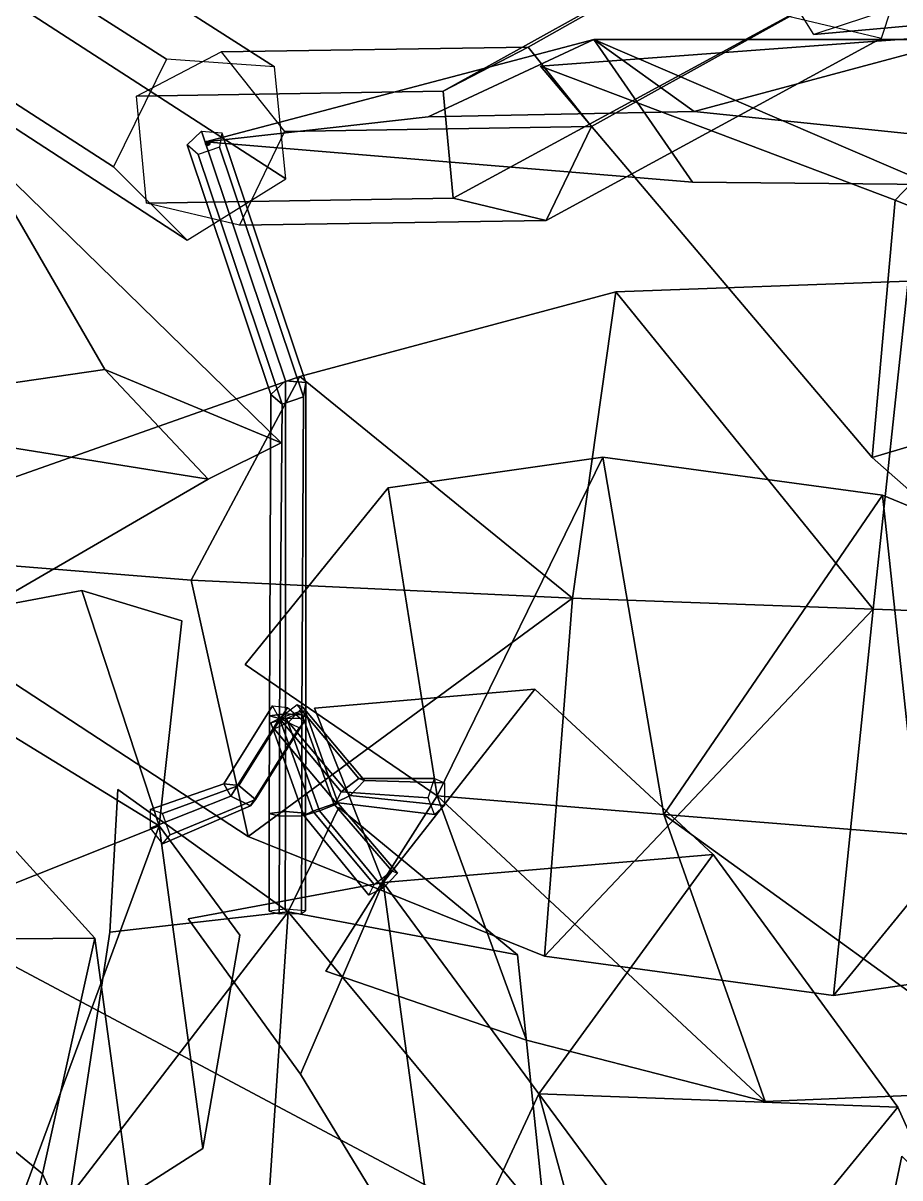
# Model space of a CAD drawing. Header units: metres. Extents: x -208 to 315, y -224 to 287.
# Drawn here: x 198.53 to 216.46, y 96.64 to 120.26 of the extents above; entities that cross this region are included whole.
import ezdxf

# ---------------------------------------------------------------- set-up
doc = ezdxf.new("R2010")
doc.units = ezdxf.units.M

msp = doc.modelspace()

# ---------------------------------------------------------------- linework, layer by layer
at = {"layer": 'Breeder_Intrnd', "color": 3}
for points in [[(195.3056, 123.4503, 742.2073), (201.459, 119.5205, 754.5245), (200.3786, 117.32, 754.356), (194.4296, 121.1665, 742.4415)], [(197.5167, 123.2958, 741.0534), (203.6701, 119.366, 753.3706), (201.459, 119.5205, 754.5245), (195.3056, 123.4503, 742.2073)], [(208.8562, 119.7693, 764.2316), (215.1961, 123.3465, 773.7625), (213.6577, 122.5007, 775.0922), (207.1209, 118.8661, 765.2432)], [(210.1506, 118.1455, 763.4983), (216.6874, 121.78, 773.3474), (215.1961, 123.3465, 773.7625), (208.8562, 119.7693, 764.2316)], [(197.9539, 120.9202, 740.6023), (203.903, 117.0737, 752.5167), (203.6701, 119.366, 753.3706), (197.5167, 123.2958, 741.0534)], [(207.1209, 118.8661, 765.2432), (213.6577, 122.5007, 775.0922), (214.184, 120.4037, 775.5114), (207.3267, 116.6757, 765.1445)], [(213.696, 121.6304, 775.2112), (218.9218, 122.1032, 784.9773), (219.925, 120.4986, 784.5182), (214.6992, 120.0258, 774.7521)], [(209.2274, 116.2236, 764.0498), (216.0847, 119.9516, 774.4167), (216.6874, 121.78, 773.3474), (210.1506, 118.1455, 763.4983)], [(194.4296, 121.1665, 742.4415), (200.3786, 117.32, 754.356), (201.8804, 115.8164, 753.1223), (196.0569, 119.6118, 741.4553)], [(214.6992, 120.0258, 774.7521), (219.925, 120.4986, 784.5182), (221.5633, 121.04, 783.6154), (216.3375, 120.5671, 773.8492)], [(196.0569, 119.6118, 741.4553), (201.8804, 115.8164, 753.1223), (203.903, 117.0737, 752.5167), (197.9539, 120.9202, 740.6023)], [(207.3267, 116.6757, 765.1445), (214.184, 120.4037, 775.5114), (216.0847, 119.9516, 774.4167), (209.2274, 116.2236, 764.0498)], [(202.581, 119.6687, 753.3773), (208.8562, 119.7693, 764.2316), (207.1209, 118.8661, 765.2432), (200.8457, 118.7655, 754.3888)], [(203.8754, 118.0449, 752.6439), (210.1506, 118.1455, 763.4983), (208.8562, 119.7693, 764.2316), (202.581, 119.6687, 753.3773)], [(200.8457, 118.7655, 754.3888), (207.1209, 118.8661, 765.2432), (207.3267, 116.6757, 765.1445), (201.0515, 116.5751, 754.2901)], [(202.9522, 116.123, 753.1954), (209.2274, 116.2236, 764.0498), (210.1506, 118.1455, 763.4983), (203.8754, 118.0449, 752.6439)], [(201.0515, 116.5751, 754.2901), (207.3267, 116.6757, 765.1445), (209.2274, 116.2236, 764.0498), (202.9522, 116.123, 753.1954)]]:
    msp.add_3dface(points, dxfattribs=at)
at = {"layer": 'Breeder_Leaf', "color": 3}
for points in [[(209.1093, 119.3807, 840.2731), (219.7518, 120.1685, 844.2645), (216.3658, 116.6404, 842.359)], [(209.1093, 119.3807, 840.2731), (216.3658, 116.6404, 842.359), (219.7518, 120.1685, 844.2645)], [(216.3658, 116.6404, 842.359), (219.7518, 120.1685, 844.2645), (223.681, 113.6954, 840.415)], [(216.3658, 116.6404, 842.359), (223.681, 113.6954, 840.415), (219.7518, 120.1685, 844.2645)], [(215.8919, 111.371, 843.3981), (209.1093, 119.3807, 840.2731), (216.3658, 116.6404, 842.359)], [(215.8919, 111.371, 843.3981), (216.3658, 116.6404, 842.359), (209.1093, 119.3807, 840.2731)], [(193.9674, 112.2643, 698.6511), (197.5058, 117.8165, 693.0276), (200.201, 113.1732, 693.5247)], [(193.9674, 112.2643, 698.6511), (200.201, 113.1732, 693.5247), (197.5058, 117.8165, 693.0276)], [(197.5058, 117.8165, 693.0276), (203.805, 111.6775, 686.504), (200.201, 113.1732, 693.5247)], [(197.5058, 117.8165, 693.0276), (200.201, 113.1732, 693.5247), (203.805, 111.6775, 686.504)], [(223.681, 113.6954, 840.415), (215.8919, 111.371, 843.3981), (216.3658, 116.6404, 842.359)], [(223.681, 113.6954, 840.415), (216.3658, 116.6404, 842.359), (215.8919, 111.371, 843.3981)], [(215.9164, 108.2733, 805.9166), (210.6516, 114.7617, 810.6983), (216.6285, 114.9827, 807.6914)], [(215.9164, 108.2733, 805.9166), (216.6285, 114.9827, 807.6914), (210.6516, 114.7617, 810.6983)], [(216.6285, 114.9827, 807.6914), (221.3934, 108.073, 803.9777), (215.9164, 108.2733, 805.9166)], [(216.6285, 114.9827, 807.6914), (215.9164, 108.2733, 805.9166), (221.3934, 108.073, 803.9777)], [(209.7641, 108.4951, 808.1125), (204.1911, 113.034, 812.6399), (210.6516, 114.7617, 810.6983)], [(209.7641, 108.4951, 808.1125), (210.6516, 114.7617, 810.6983), (204.1911, 113.034, 812.6399)], [(210.6516, 114.7617, 810.6983), (215.9164, 108.2733, 805.9166), (209.7641, 108.4951, 808.1125)], [(210.6516, 114.7617, 810.6983), (209.7641, 108.4951, 808.1125), (215.9164, 108.2733, 805.9166)], [(173.3814, 114.26, 60.7874), (218.0827, 90.4639, 55.9725), (165.0279, 64.1846, 75.9234)], [(173.3814, 114.26, 60.7874), (165.0279, 64.1846, 75.9234), (218.0827, 90.4639, 55.9725)], [(220.92, 106.9395, 841.212), (215.8919, 111.371, 843.3981), (223.681, 113.6954, 840.415)], [(220.92, 106.9395, 841.212), (223.681, 113.6954, 840.415), (215.8919, 111.371, 843.3981)], [(165.5397, 113.3523, 236.1936), (200.2272, 94.5231, 224.0452), (175.6893, 96.6104, 241.6793)], [(165.5397, 113.3523, 236.1936), (175.6893, 96.6104, 241.6793), (200.2272, 94.5231, 224.0452)], [(200.201, 113.1732, 693.5247), (202.3104, 110.9297, 697.7745), (193.9674, 112.2643, 698.6511)], [(200.201, 113.1732, 693.5247), (193.9674, 112.2643, 698.6511), (202.3104, 110.9297, 697.7745)], [(203.805, 111.6775, 686.504), (202.3104, 110.9297, 697.7745), (200.201, 113.1732, 693.5247)], [(203.805, 111.6775, 686.504), (200.201, 113.1732, 693.5247), (202.3104, 110.9297, 697.7745)], [(194.1601, 109.4902, 808.561), (204.1911, 113.034, 812.6399), (201.9657, 108.8686, 810.3506)], [(194.1601, 109.4902, 808.561), (201.9657, 108.8686, 810.3506), (204.1911, 113.034, 812.6399)], [(201.9657, 108.8686, 810.3506), (204.1911, 113.034, 812.6399), (209.7641, 108.4951, 808.1125)], [(201.9657, 108.8686, 810.3506), (209.7641, 108.4951, 808.1125), (204.1911, 113.034, 812.6399)], [(193.9674, 112.2643, 698.6511), (202.3104, 110.9297, 697.7745), (197.9898, 108.4215, 702.6257)], [(193.9674, 112.2643, 698.6511), (197.9898, 108.4215, 702.6257), (202.3104, 110.9297, 697.7745)], [(206.9985, 104.4547, 756.9996), (205.9927, 110.755, 753.828), (210.3821, 111.3805, 750.5723)], [(206.9985, 104.4547, 756.9996), (210.3821, 111.3805, 750.5723), (205.9927, 110.755, 753.828)], [(206.9985, 104.4547, 756.9996), (210.3821, 111.3805, 750.5723), (211.6309, 104.0746, 753.5078)], [(206.9985, 104.4547, 756.9996), (211.6309, 104.0746, 753.5078), (210.3821, 111.3805, 750.5723)], [(210.3821, 111.3805, 750.5723), (216.1016, 110.6024, 747.3395), (211.6309, 104.0746, 753.5078)], [(210.3821, 111.3805, 750.5723), (211.6309, 104.0746, 753.5078), (216.1016, 110.6024, 747.3395)], [(206.9985, 104.4547, 756.9996), (203.0675, 107.1422, 754.9639), (205.9927, 110.755, 753.828)], [(206.9985, 104.4547, 756.9996), (205.9927, 110.755, 753.828), (203.0675, 107.1422, 754.9639)], [(211.6309, 104.0746, 753.5078), (216.1016, 110.6024, 747.3395), (216.8489, 103.6553, 749.5937)], [(211.6309, 104.0746, 753.5078), (216.8489, 103.6553, 749.5937), (216.1016, 110.6024, 747.3395)], [(216.1016, 110.6024, 747.3395), (221.9732, 108.1807, 744.2802), (216.8489, 103.6553, 749.5937)], [(216.1016, 110.6024, 747.3395), (216.8489, 103.6553, 749.5937), (221.9732, 108.1807, 744.2802)], [(203.1311, 103.6238, 810.8041), (194.1601, 109.4902, 808.561), (201.9657, 108.8686, 810.3506)], [(203.1311, 103.6238, 810.8041), (201.9657, 108.8686, 810.3506), (194.1601, 109.4902, 808.561)], [(194.9285, 107.7546, 765.4009), (199.7316, 108.6544, 762.7021), (201.3125, 103.8381, 760.0956)], [(194.9285, 107.7546, 765.4009), (201.3125, 103.8381, 760.0956), (199.7316, 108.6544, 762.7021)], [(201.3125, 103.8381, 760.0956), (199.7316, 108.6544, 762.7021), (201.7774, 108.0331, 758.8278)], [(201.3125, 103.8381, 760.0956), (201.7774, 108.0331, 758.8278), (199.7316, 108.6544, 762.7021)], [(209.7641, 108.4951, 808.1125), (203.1311, 103.6238, 810.8041), (201.9657, 108.8686, 810.3506)], [(209.7641, 108.4951, 808.1125), (201.9657, 108.8686, 810.3506), (203.1311, 103.6238, 810.8041)], [(209.1891, 101.1761, 808.1567), (203.1311, 103.6238, 810.8041), (209.7641, 108.4951, 808.1125)], [(209.1891, 101.1761, 808.1567), (209.7641, 108.4951, 808.1125), (203.1311, 103.6238, 810.8041)], [(215.9164, 108.2733, 805.9166), (209.1891, 101.1761, 808.1567), (209.7641, 108.4951, 808.1125)], [(215.9164, 108.2733, 805.9166), (209.7641, 108.4951, 808.1125), (209.1891, 101.1761, 808.1567)], [(215.0994, 100.3676, 805.2961), (209.1891, 101.1761, 808.1567), (215.9164, 108.2733, 805.9166)], [(215.0994, 100.3676, 805.2961), (215.9164, 108.2733, 805.9166), (209.1891, 101.1761, 808.1567)], [(221.3934, 108.073, 803.9777), (215.0994, 100.3676, 805.2961), (215.9164, 108.2733, 805.9166)], [(221.3934, 108.073, 803.9777), (215.9164, 108.2733, 805.9166), (215.0994, 100.3676, 805.2961)], [(221.3934, 108.073, 803.9777), (220.121, 101.1086, 803.1765), (215.0994, 100.3676, 805.2961)], [(221.3934, 108.073, 803.9777), (215.0994, 100.3676, 805.2961), (220.121, 101.1086, 803.1765)], [(194.9285, 107.7546, 765.4009), (201.3125, 103.8381, 760.0956), (196.2031, 101.8071, 761.9838)], [(194.9285, 107.7546, 765.4009), (196.2031, 101.8071, 761.9838), (201.3125, 103.8381, 760.0956)], [(195.2714, 106.7432, 697.9741), (199.9937, 101.5427, 697.3785), (193.0975, 101.4852, 702.614)], [(195.2714, 106.7432, 697.9741), (193.0975, 101.4852, 702.614), (199.9937, 101.5427, 697.3785)], [(205.8923, 102.6846, 757.8113), (204.4883, 106.2461, 754.3235), (208.9935, 106.6359, 752.7581)], [(205.8923, 102.6846, 757.8113), (208.9935, 106.6359, 752.7581), (204.4883, 106.2461, 754.3235)], [(205.8923, 102.6846, 757.8113), (208.9935, 106.6359, 752.7581), (212.6406, 103.2568, 750.4047)], [(205.8923, 102.6846, 757.8113), (212.6406, 103.2568, 750.4047), (208.9935, 106.6359, 752.7581)], [(203.9466, 102.0827, 758.9204), (200.3046, 101.6655, 763.2852), (200.4686, 104.5813, 759.9605)], [(203.9466, 102.0827, 758.9204), (200.4686, 104.5813, 759.9605), (200.3046, 101.6655, 763.2852)], [(206.9985, 104.4547, 756.9996), (208.824, 99.4568, 759.0439), (204.7213, 100.8693, 758.1746)], [(206.9985, 104.4547, 756.9996), (204.7213, 100.8693, 758.1746), (208.824, 99.4568, 759.0439)], [(213.7065, 98.2002, 756.6473), (206.9985, 104.4547, 756.9996), (211.6309, 104.0746, 753.5078)], [(213.7065, 98.2002, 756.6473), (211.6309, 104.0746, 753.5078), (206.9985, 104.4547, 756.9996)], [(213.7065, 98.2002, 756.6473), (208.824, 99.4568, 759.0439), (206.9985, 104.4547, 756.9996)], [(213.7065, 98.2002, 756.6473), (206.9985, 104.4547, 756.9996), (208.824, 99.4568, 759.0439)], [(203.9466, 102.0827, 758.9204), (204.9863, 104.2152, 754.317), (208.6421, 101.2038, 753.6342)], [(203.9466, 102.0827, 758.9204), (208.6421, 101.2038, 753.6342), (204.9863, 104.2152, 754.317)], [(219.4282, 98.4374, 753.1804), (211.6309, 104.0746, 753.5078), (216.8489, 103.6553, 749.5937)], [(219.4282, 98.4374, 753.1804), (216.8489, 103.6553, 749.5937), (211.6309, 104.0746, 753.5078)], [(211.6309, 104.0746, 753.5078), (219.4282, 98.4374, 753.1804), (213.7065, 98.2002, 756.6473)], [(211.6309, 104.0746, 753.5078), (213.7065, 98.2002, 756.6473), (219.4282, 98.4374, 753.1804)], [(201.3125, 103.8381, 760.0956), (197.8347, 94.4509, 759.3807), (196.2031, 101.8071, 761.9838)], [(201.3125, 103.8381, 760.0956), (196.2031, 101.8071, 761.9838), (197.8347, 94.4509, 759.3807)], [(201.3125, 103.8381, 760.0956), (202.2072, 97.243, 757.5522), (197.8347, 94.4509, 759.3807)], [(201.3125, 103.8381, 760.0956), (197.8347, 94.4509, 759.3807), (202.2072, 97.243, 757.5522)], [(201.3125, 103.8381, 760.0956), (202.9592, 101.6013, 755.7247), (202.2072, 97.243, 757.5522)], [(201.3125, 103.8381, 760.0956), (202.2072, 97.243, 757.5522), (202.9592, 101.6013, 755.7247)], [(205.8923, 102.6846, 757.8113), (212.6406, 103.2568, 750.4047), (209.0776, 98.3592, 755.5883)], [(205.8923, 102.6846, 757.8113), (209.0776, 98.3592, 755.5883), (212.6406, 103.2568, 750.4047)], [(212.6406, 103.2568, 750.4047), (216.4212, 98.08315, 748.759), (209.0776, 98.3592, 755.5883)], [(212.6406, 103.2568, 750.4047), (209.0776, 98.3592, 755.5883), (216.4212, 98.08315, 748.759)], [(205.8923, 102.6846, 757.8113), (204.2048, 98.7592, 761.584), (201.9055, 101.9359, 759.5336)], [(205.8923, 102.6846, 757.8113), (201.9055, 101.9359, 759.5336), (204.2048, 98.7592, 761.584)], [(207.0704, 94.05151, 760.696), (204.2048, 98.7592, 761.584), (205.8923, 102.6846, 757.8113)], [(207.0704, 94.05151, 760.696), (205.8923, 102.6846, 757.8113), (204.2048, 98.7592, 761.584)], [(207.0704, 94.05151, 760.696), (205.8923, 102.6846, 757.8113), (209.0776, 98.3592, 755.5883)], [(207.0704, 94.05151, 760.696), (209.0776, 98.3592, 755.5883), (205.8923, 102.6846, 757.8113)], [(199.483, 96.2664, 764.4418), (203.9466, 102.0827, 758.9204), (203.5598, 96.2838, 758.7803)], [(199.483, 96.2664, 764.4418), (203.5598, 96.2838, 758.7803), (203.9466, 102.0827, 758.9204)], [(199.483, 96.2664, 764.4418), (200.3046, 101.6655, 763.2852), (203.9466, 102.0827, 758.9204)], [(199.483, 96.2664, 764.4418), (203.9466, 102.0827, 758.9204), (200.3046, 101.6655, 763.2852)], [(203.9466, 102.0827, 758.9204), (209.2077, 95.7511, 753.1795), (203.5598, 96.2838, 758.7803)], [(203.9466, 102.0827, 758.9204), (203.5598, 96.2838, 758.7803), (209.2077, 95.7511, 753.1795)], [(203.9466, 102.0827, 758.9204), (208.6421, 101.2038, 753.6342), (209.2077, 95.7511, 753.1795)], [(203.9466, 102.0827, 758.9204), (209.2077, 95.7511, 753.1795), (208.6421, 101.2038, 753.6342)], [(193.0975, 101.4852, 702.614), (199.9937, 101.5427, 697.3785), (198.9222, 96.7255, 699.5508)], [(193.0975, 101.4852, 702.614), (198.9222, 96.7255, 699.5508), (199.9937, 101.5427, 697.3785)], [(198.9222, 96.7255, 699.5508), (198.5686, 95.2941, 704.5876), (193.0975, 101.4852, 702.614)], [(198.9222, 96.7255, 699.5508), (193.0975, 101.4852, 702.614), (198.5686, 95.2941, 704.5876)], [(193.0975, 101.4852, 702.614), (198.5686, 95.2941, 704.5876), (193.1612, 97.6619, 708.2817)], [(193.0975, 101.4852, 702.614), (193.1612, 97.6619, 708.2817), (198.5686, 95.2941, 704.5876)], [(199.9937, 101.5427, 697.3785), (201.4141, 91.1062, 694.3807), (198.9222, 96.7255, 699.5508)], [(199.9937, 101.5427, 697.3785), (198.9222, 96.7255, 699.5508), (201.4141, 91.1062, 694.3807)], [(209.0776, 98.3592, 755.5883), (211.4886, 89.5142, 758.5269), (207.0704, 94.05151, 760.696)], [(209.0776, 98.3592, 755.5883), (207.0704, 94.05151, 760.696), (211.4886, 89.5142, 758.5269)], [(209.0776, 98.3592, 755.5883), (216.4212, 98.08315, 748.759), (212.6718, 93.5002, 753.0995)], [(209.0776, 98.3592, 755.5883), (212.6718, 93.5002, 753.0995), (216.4212, 98.08315, 748.759)], [(211.4886, 89.5142, 758.5269), (209.0776, 98.3592, 755.5883), (212.6718, 93.5002, 753.0995)], [(211.4886, 89.5142, 758.5269), (212.6718, 93.5002, 753.0995), (209.0776, 98.3592, 755.5883)], [(216.4212, 98.08315, 748.759), (219.281, 91.7113, 747.7996), (212.6718, 93.5002, 753.0995)], [(216.4212, 98.08315, 748.759), (212.6718, 93.5002, 753.0995), (219.281, 91.7113, 747.7996)], [(218.9714, 94.6308, 806.4453), (215.0666, 90.2765, 812.6055), (216.5004, 97.08534, 812.3286)], [(218.9714, 94.6308, 806.4453), (216.5004, 97.08534, 812.3286), (215.0666, 90.2765, 812.6055)], [(201.4141, 91.1062, 694.3807), (198.5686, 95.2941, 704.5876), (198.9222, 96.7255, 699.5508)], [(201.4141, 91.1062, 694.3807), (198.9222, 96.7255, 699.5508), (198.5686, 95.2941, 704.5876)]]:
    msp.add_3dface(points, dxfattribs=at)
at = {"layer": 'Breeder_Mrstm', "color": 3}
for points in [[(202.2786, 117.7725, 753.6505), (202.2583, 117.7845, 753.6656), (202.2598, 117.8277, 753.58)], [(202.2786, 117.7725, 753.6505), (202.2598, 117.8277, 753.58), (202.2583, 117.7845, 753.6656)], [(202.2786, 117.7725, 753.6505), (202.2922, 117.7622, 753.684), (202.2583, 117.7845, 753.6656)], [(202.2786, 117.7725, 753.6505), (202.2583, 117.7845, 753.6656), (202.2922, 117.7622, 753.684)], [(202.2583, 117.7845, 753.6656), (202.2922, 117.7622, 753.684), (202.2741, 117.779, 753.696)], [(202.2583, 117.7845, 753.6656), (202.2741, 117.779, 753.696), (202.2922, 117.7622, 753.684)], [(202.294, 117.8388, 753.6642), (202.3197, 117.8423, 753.6536), (202.2598, 117.8277, 753.58)], [(202.294, 117.8388, 753.6642), (202.2598, 117.8277, 753.58), (202.3197, 117.8423, 753.6536)], [(202.2598, 117.8277, 753.58), (202.2748, 117.824, 753.6699), (202.294, 117.8388, 753.6642)], [(202.2598, 117.8277, 753.58), (202.294, 117.8388, 753.6642), (202.2748, 117.824, 753.6699)], [(202.2641, 117.8088, 753.6694), (202.2724, 117.835, 753.6749), (202.2598, 117.8277, 753.58)], [(202.2641, 117.8088, 753.6694), (202.2598, 117.8277, 753.58), (202.2724, 117.835, 753.6749)], [(202.2598, 117.8277, 753.58), (202.3101, 117.8349, 753.6558), (202.3265, 117.8217, 753.6425)], [(202.2598, 117.8277, 753.58), (202.3265, 117.8217, 753.6425), (202.3101, 117.8349, 753.6558)], [(202.2598, 117.8277, 753.58), (202.3013, 117.7734, 753.6404), (202.2786, 117.7725, 753.6505)], [(202.2598, 117.8277, 753.58), (202.2786, 117.7725, 753.6505), (202.3013, 117.7734, 753.6404)], [(202.2598, 117.8277, 753.58), (202.3263, 117.8038, 753.6377), (202.317, 117.781, 753.634)], [(202.2598, 117.8277, 753.58), (202.317, 117.781, 753.634), (202.3263, 117.8038, 753.6377)], [(202.317, 117.781, 753.634), (202.2972, 117.7619, 753.639), (202.2598, 117.8277, 753.58)], [(202.317, 117.781, 753.634), (202.2598, 117.8277, 753.58), (202.2972, 117.7619, 753.639)], [(202.3265, 117.8217, 753.6425), (202.3348, 117.7974, 753.6316), (202.2598, 117.8277, 753.58)], [(202.3265, 117.8217, 753.6425), (202.2598, 117.8277, 753.58), (202.3348, 117.7974, 753.6316)], [(202.2598, 117.8277, 753.58), (202.269, 117.7861, 753.6606), (202.2641, 117.8088, 753.6694)], [(202.2598, 117.8277, 753.58), (202.2641, 117.8088, 753.6694), (202.269, 117.7861, 753.6606)], [(202.2641, 117.8088, 753.6694), (202.2798, 117.801, 753.7026), (202.2724, 117.835, 753.6749)], [(202.2641, 117.8088, 753.6694), (202.2724, 117.835, 753.6749), (202.2798, 117.801, 753.7026)], [(202.269, 117.7861, 753.6606), (202.2827, 117.7752, 753.6939), (202.2641, 117.8088, 753.6694)], [(202.269, 117.7861, 753.6606), (202.2641, 117.8088, 753.6694), (202.2827, 117.7752, 753.6939)], [(202.2641, 117.8088, 753.6694), (202.2827, 117.7752, 753.6939), (202.2798, 117.801, 753.7026)], [(202.2641, 117.8088, 753.6694), (202.2798, 117.801, 753.7026), (202.2827, 117.7752, 753.6939)], [(202.2724, 117.835, 753.6749), (202.2798, 117.801, 753.7026), (202.2909, 117.826, 753.7027)], [(202.2724, 117.835, 753.6749), (202.2909, 117.826, 753.7027), (202.2798, 117.801, 753.7026)], [(202.2748, 117.824, 753.6699), (202.2901, 117.8158, 753.7033), (202.294, 117.8388, 753.6642)], [(202.2748, 117.824, 753.6699), (202.294, 117.8388, 753.6642), (202.2901, 117.8158, 753.7033)], [(202.3013, 117.7734, 753.6404), (202.3168, 117.7605, 753.6721), (202.2786, 117.7725, 753.6505)], [(202.3013, 117.7734, 753.6404), (202.2786, 117.7725, 753.6505), (202.3168, 117.7605, 753.6721)], [(202.2786, 117.7725, 753.6505), (202.3168, 117.7605, 753.6721), (202.2922, 117.7622, 753.684)], [(202.2786, 117.7725, 753.6505), (202.2922, 117.7622, 753.684), (202.3168, 117.7605, 753.6721)], [(202.294, 117.8388, 753.6642), (202.2901, 117.8158, 753.7033), (202.3123, 117.8299, 753.6957)], [(202.294, 117.8388, 753.6642), (202.3123, 117.8299, 753.6957), (202.2901, 117.8158, 753.7033)], [(202.294, 117.8388, 753.6642), (202.3123, 117.8299, 753.6957), (202.3197, 117.8423, 753.6536)], [(202.294, 117.8388, 753.6642), (202.3197, 117.8423, 753.6536), (202.3123, 117.8299, 753.6957)], [(202.317, 117.781, 753.634), (202.332, 117.7682, 753.666), (202.2972, 117.7619, 753.639)], [(202.317, 117.781, 753.634), (202.2972, 117.7619, 753.639), (202.332, 117.7682, 753.666)], [(202.2972, 117.7619, 753.639), (202.332, 117.7682, 753.666), (202.3088, 117.7542, 753.6707)], [(202.2972, 117.7619, 753.639), (202.3088, 117.7542, 753.6707), (202.332, 117.7682, 753.666)], [(202.3101, 117.8349, 753.6558), (202.328, 117.8264, 753.6877), (202.3265, 117.8217, 753.6425)], [(202.3101, 117.8349, 753.6558), (202.3265, 117.8217, 753.6425), (202.328, 117.8264, 753.6877)], [(202.3197, 117.8423, 753.6536), (202.3123, 117.8299, 753.6957), (202.3356, 117.8292, 753.6815)], [(202.3197, 117.8423, 753.6536), (202.3356, 117.8292, 753.6815), (202.3123, 117.8299, 753.6957)], [(202.3263, 117.8038, 753.6377), (202.3445, 117.7924, 753.6686), (202.317, 117.781, 753.634)], [(202.3263, 117.8038, 753.6377), (202.317, 117.781, 753.634), (202.3445, 117.7924, 753.6686)], [(202.317, 117.781, 753.634), (202.3445, 117.7924, 753.6686), (202.332, 117.7682, 753.666)], [(202.317, 117.781, 753.634), (202.332, 117.7682, 753.666), (202.3445, 117.7924, 753.6686)], [(202.3265, 117.8217, 753.6425), (202.328, 117.8264, 753.6877), (202.3443, 117.8098, 753.6733)], [(202.3265, 117.8217, 753.6425), (202.3443, 117.8098, 753.6733), (202.328, 117.8264, 753.6877)], [(202.3265, 117.8217, 753.6425), (202.3443, 117.8098, 753.6733), (202.3348, 117.7974, 753.6316)], [(202.3265, 117.8217, 753.6425), (202.3348, 117.7974, 753.6316), (202.3443, 117.8098, 753.6733)], [(202.3348, 117.7974, 753.6316), (202.3443, 117.8098, 753.6733), (202.3466, 117.785, 753.6617)], [(202.3348, 117.7974, 753.6316), (202.3466, 117.785, 753.6617), (202.3443, 117.8098, 753.6733)]]:
    msp.add_3dface(points, dxfattribs=at)
at = {"layer": 'Breeder_Petiole', "color": 3}
for points in [[(202.1753, 118.0459, 753.8968), (203.8923, 112.9392, 757.8708), (203.598, 112.6647, 757.6452), (201.8809, 117.7713, 753.6712)], [(202.5904, 118.0168, 753.6801), (204.3075, 112.9102, 757.6541), (203.8923, 112.9392, 757.8708), (202.1753, 118.0459, 753.8968)], [(202.5426, 117.7251, 753.3259), (204.2597, 112.6185, 757.2999), (204.3075, 112.9102, 757.6541), (202.5904, 118.0168, 753.6801)], [(201.8809, 117.7713, 753.6712), (203.598, 112.6647, 757.6452), (203.8237, 112.4676, 757.2944), (202.1067, 117.5742, 753.3204)], [(202.1067, 117.5742, 753.3204), (203.8237, 112.4676, 757.2944), (204.2597, 112.6185, 757.2999), (202.5426, 117.7251, 753.3259)], [(203.8923, 112.9392, 757.8708), (203.8978, 106.1308, 758.7928), (203.5695, 106.0904, 758.4711), (203.598, 112.6647, 757.6452)], [(204.3075, 112.9102, 757.6541), (204.3129, 106.1018, 758.5762), (203.8978, 106.1308, 758.7928), (203.8923, 112.9392, 757.8708)], [(204.2597, 112.6185, 757.2999), (204.2313, 106.0442, 758.1257), (204.3129, 106.1018, 758.5762), (204.3075, 112.9102, 757.6541)], [(203.598, 112.6647, 757.6452), (203.5695, 106.0904, 758.4711), (203.7745, 106.0372, 758.0612), (203.8237, 112.4676, 757.2944)], [(203.8237, 112.4676, 757.2944), (203.7745, 106.0372, 758.0612), (204.2313, 106.0442, 758.1257), (204.2597, 112.6185, 757.2999)], [(203.9331, 106.2576, 758.758), (202.9375, 104.6646, 759.4886), (202.6303, 104.6996, 759.1461), (203.6259, 106.2926, 758.4155)], [(203.6259, 106.2926, 758.4155), (202.6303, 104.6996, 759.1461), (202.7789, 104.4442, 758.7917), (203.7745, 106.0372, 758.0612)], [(203.7745, 106.0372, 758.0612), (205.0316, 104.5354, 757.5846), (205.3922, 104.8114, 757.6661), (204.1351, 106.3132, 758.1426)], [(204.1351, 106.3132, 758.1426), (205.3922, 104.8114, 757.6661), (205.5097, 104.7688, 758.1102), (204.2526, 106.2706, 758.5868)], [(204.2776, 105.975, 758.611), (203.282, 104.382, 759.3416), (202.9375, 104.6646, 759.4886), (203.9331, 106.2576, 758.758)], [(203.8978, 106.1308, 758.7928), (203.8921, 104.1316, 759.0496), (203.5639, 104.0912, 758.7278), (203.5695, 106.0904, 758.4711)], [(203.5695, 106.0904, 758.4711), (203.5639, 104.0912, 758.7278), (203.7688, 104.038, 758.3179), (203.7745, 106.0372, 758.0612)], [(203.7745, 106.0372, 758.0612), (204.4518, 104.1425, 757.9422), (204.8838, 104.2932, 758.0017), (204.2065, 106.1878, 758.1207)], [(204.3129, 106.1018, 758.5762), (204.3072, 104.1026, 758.8329), (203.8921, 104.1316, 759.0496), (203.8978, 106.1308, 758.7928)], [(204.2974, 106.1919, 758.573), (204.9746, 104.2972, 758.454), (204.5906, 104.146, 758.6771), (203.9133, 106.0406, 758.796)], [(204.2526, 106.2706, 758.5868), (205.5097, 104.7688, 758.1102), (205.2152, 104.4603, 758.3057), (203.9581, 105.962, 758.7822)], [(204.2065, 106.1878, 758.1207), (204.8838, 104.2932, 758.0017), (204.9746, 104.2972, 758.454), (204.2974, 106.1919, 758.573)], [(204.2313, 106.0442, 758.1257), (204.2256, 104.045, 758.3825), (204.3072, 104.1026, 758.8329), (204.3129, 106.1018, 758.5762)], [(203.7745, 106.0372, 758.0612), (202.7789, 104.4442, 758.7917), (203.1794, 104.249, 758.9119), (204.1749, 105.842, 758.1813)], [(204.1749, 105.842, 758.1813), (203.1794, 104.249, 758.9119), (203.282, 104.382, 759.3416), (204.2776, 105.975, 758.611)], [(203.9133, 106.0406, 758.796), (204.5906, 104.146, 758.6771), (204.2716, 104.052, 758.3572), (203.5943, 105.9467, 758.4762)], [(203.5943, 105.9467, 758.4762), (204.2716, 104.052, 758.3572), (204.4518, 104.1425, 757.9422), (203.7745, 106.0372, 758.0612)], [(203.6657, 105.8214, 758.4542), (204.9228, 104.3196, 757.9777), (205.0316, 104.5354, 757.5846), (203.7745, 106.0372, 758.0612)], [(203.9581, 105.962, 758.7822), (205.2152, 104.4603, 758.3057), (204.9228, 104.3196, 757.9777), (203.6657, 105.8214, 758.4542)], [(203.7745, 106.0372, 758.0612), (203.7688, 104.038, 758.3179), (204.2256, 104.045, 758.3825), (204.2313, 106.0442, 758.1257)], [(202.6303, 104.6996, 759.1461), (201.1293, 104.1759, 760.0093), (201.129, 103.7943, 759.7499), (202.7789, 104.4442, 758.7917)], [(202.9375, 104.6646, 759.4886), (201.381, 104.0939, 760.3871), (201.1293, 104.1759, 760.0093), (202.6303, 104.6996, 759.1461)], [(203.282, 104.382, 759.3416), (201.5387, 103.6529, 760.3594), (201.381, 104.0939, 760.3871), (202.9375, 104.6646, 759.4886)], [(205.0316, 104.5354, 757.5846), (206.8151, 104.4108, 756.6539), (206.942, 104.8118, 756.8435), (205.3922, 104.8114, 757.6661)], [(205.5097, 104.7688, 758.1102), (207.1466, 104.7226, 757.2474), (207.1452, 104.2572, 757.3071), (205.2152, 104.4603, 758.3057)], [(205.3922, 104.8114, 757.6661), (206.942, 104.8118, 756.8435), (207.1466, 104.7226, 757.2474), (205.5097, 104.7688, 758.1102)], [(202.7789, 104.4442, 758.7917), (201.129, 103.7943, 759.7499), (201.3806, 103.4729, 759.9651), (203.1794, 104.249, 758.9119)], [(204.9228, 104.3196, 757.9777), (206.9399, 104.07, 756.9388), (206.8151, 104.4108, 756.6539), (205.0316, 104.5354, 757.5846)], [(205.2152, 104.4603, 758.3057), (207.1452, 104.2572, 757.3071), (206.9399, 104.07, 756.9388), (204.9228, 104.3196, 757.9777)], [(203.1794, 104.249, 758.9119), (201.3806, 103.4729, 759.9651), (201.5387, 103.6529, 760.3594), (203.282, 104.382, 759.3416)], [(204.4518, 104.1425, 757.9422), (205.7088, 102.6407, 757.4656), (206.0695, 102.9167, 757.5471), (204.8838, 104.2932, 758.0017)], [(204.9746, 104.2972, 758.454), (206.1869, 102.8741, 757.9913), (205.8924, 102.5656, 758.1867), (204.5906, 104.146, 758.6771)], [(204.8838, 104.2932, 758.0017), (206.0695, 102.9167, 757.5471), (206.1869, 102.8741, 757.9913), (204.9746, 104.2972, 758.454)], [(203.8921, 104.1316, 759.0496), (203.8864, 102.1325, 759.3064), (203.5582, 102.0921, 758.9846), (203.5639, 104.0912, 758.7278)], [(203.5639, 104.0912, 758.7278), (203.5582, 102.0921, 758.9846), (203.7631, 102.0388, 758.5747), (203.7688, 104.038, 758.3179)], [(203.7688, 104.038, 758.3179), (203.7631, 102.0388, 758.5747), (204.2199, 102.0458, 758.6393), (204.2256, 104.045, 758.3825)], [(204.3072, 104.1026, 758.8329), (204.3015, 102.1034, 759.0897), (203.8864, 102.1325, 759.3064), (203.8921, 104.1316, 759.0496)], [(204.2256, 104.045, 758.3825), (204.2199, 102.0458, 758.6393), (204.3015, 102.1034, 759.0897), (204.3072, 104.1026, 758.8329)], [(204.5906, 104.146, 758.6771), (205.8924, 102.5656, 758.1867), (205.6, 102.4249, 757.8587), (204.2716, 104.052, 758.3572)], [(204.2716, 104.052, 758.3572), (205.6, 102.4249, 757.8587), (205.7088, 102.6407, 757.4656), (204.4518, 104.1425, 757.9422)]]:
    msp.add_3dface(points, dxfattribs=at)
at = {"layer": 'Breeder_Stipule', "color": 3}
for points in [[(202.2598, 117.8277, 753.58), (206.8152, 118.342, 744.4914), (210.203, 119.9253, 749.4906)], [(202.2598, 117.8277, 753.58), (210.203, 119.9253, 749.4906), (206.8152, 118.342, 744.4914)], [(210.203, 119.9253, 749.4906), (212.2175, 117.0068, 754.2646), (202.2598, 117.8277, 753.58)], [(210.203, 119.9253, 749.4906), (202.2598, 117.8277, 753.58), (212.2175, 117.0068, 754.2646)], [(210.203, 119.9253, 749.4906), (206.8152, 118.342, 744.4914), (212.2535, 118.4526, 742.1917)], [(210.203, 119.9253, 749.4906), (212.2535, 118.4526, 742.1917), (206.8152, 118.342, 744.4914)], [(210.203, 119.9253, 749.4906), (212.2535, 118.4526, 742.1917), (217.7463, 119.925, 745.1584)], [(210.203, 119.9253, 749.4906), (217.7463, 119.925, 745.1584), (212.2535, 118.4526, 742.1917)], [(217.7463, 119.925, 745.1584), (217.1031, 116.9578, 750.4495), (210.203, 119.9253, 749.4906)], [(217.7463, 119.925, 745.1584), (210.203, 119.9253, 749.4906), (217.1031, 116.9578, 750.4495)], [(210.203, 119.9253, 749.4906), (217.1031, 116.9578, 750.4495), (212.2175, 117.0068, 754.2646)], [(210.203, 119.9253, 749.4906), (212.2175, 117.0068, 754.2646), (217.1031, 116.9578, 750.4495)], [(217.7463, 119.925, 745.1584), (212.2535, 118.4526, 742.1917), (218.923, 117.7652, 740.0034)], [(217.7463, 119.925, 745.1584), (218.923, 117.7652, 740.0034), (212.2535, 118.4526, 742.1917)]]:
    msp.add_3dface(points, dxfattribs=at)

doc.saveas('drawing.dxf')
